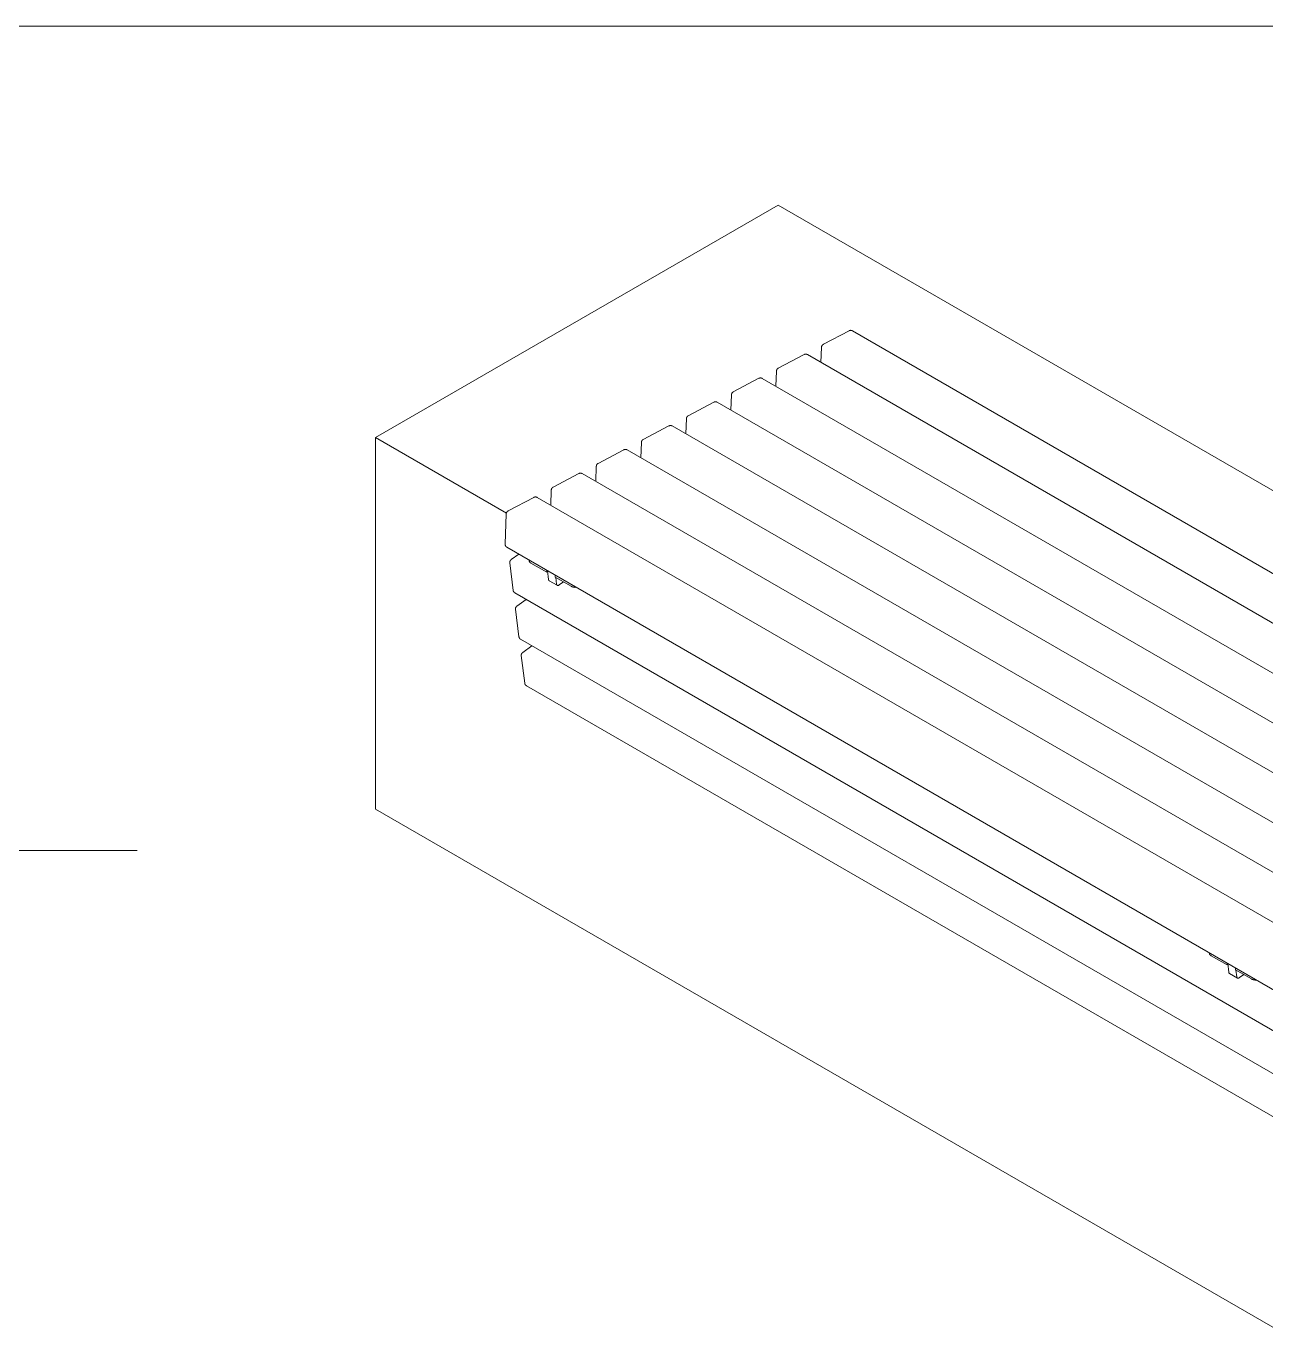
# Model space of a CAD drawing. Header units: inches. Extents: x -12 to 176, y -4 to 123.
# Drawn here: x 78.64 to 121.51, y 53.97 to 99.43 of the extents above; entities that cross this region are included whole.
import ezdxf

# ---------------------------------------------------------------- set-up
doc = ezdxf.new("R2010")
doc.units = ezdxf.units.IN
doc.layers.add('ZANO_R', color=7, linetype='Continuous', lineweight=0)

msp = doc.modelspace()

# ---------------------------------------------------------------- linework, layer by layer
at = {"layer": 'ZANO_R'}
for p, q in [((104.63926, 93.24642), (90.71982, 85.21002)), ((104.63926, 93.24642), (167.21363, 57.11909)), ((106.20661, 88.43192), (107.09666, 88.90236)), ((107.09666, 88.90236), (107.10033, 88.90421)), ((107.10033, 88.90421), (107.10406, 88.90594)), ((107.10406, 88.90594), (107.10785, 88.90754)), ((107.10785, 88.90754), (107.11169, 88.90901)), ((107.11169, 88.90901), (107.11558, 88.91034)), ((107.11558, 88.91034), (107.11952, 88.91153)), ((107.11952, 88.91153), (107.12349, 88.91259)), ((107.12349, 88.91259), (107.1275, 88.91351)), ((107.1275, 88.91351), (107.13154, 88.91428)), ((107.13154, 88.91428), (107.1356, 88.91492)), ((107.1356, 88.91492), (107.13968, 88.91542)), ((107.13968, 88.91542), (107.14378, 88.91577)), ((107.14378, 88.91577), (107.14789, 88.91598)), ((107.14789, 88.91598), (107.152, 88.91604)), ((107.152, 88.91604), (107.15611, 88.91597)), ((107.15611, 88.91597), (107.16022, 88.91575)), ((107.16022, 88.91575), (107.16432, 88.91538)), ((107.16432, 88.91538), (107.1684, 88.91488)), ((107.1684, 88.91488), (107.17246, 88.91423)), ((107.17246, 88.91423), (107.1765, 88.91344)), ((107.1765, 88.91344), (107.1805, 88.91252)), ((107.1805, 88.91252), (107.18447, 88.91145)), ((107.18447, 88.91145), (107.18841, 88.91024)), ((107.18841, 88.91024), (107.19229, 88.9089)), ((107.19229, 88.9089), (107.19613, 88.90743)), ((107.19613, 88.90743), (107.19992, 88.90582)), ((107.19992, 88.90582), (107.20364, 88.90408)), ((107.20364, 88.90408), (107.20731, 88.90221)), ((107.20731, 88.90221), (107.21091, 88.90022)), ((107.21091, 88.90022), (157.15385, 60.06565)), ((106.12487, 87.80471), (106.14377, 88.33173)), ((106.14377, 88.33173), (106.14398, 88.33572)), ((106.14398, 88.33572), (106.14432, 88.3397)), ((106.14432, 88.3397), (106.1448, 88.34367)), ((106.1448, 88.34367), (106.14542, 88.34762)), ((106.14542, 88.34762), (106.14616, 88.35154)), ((106.14616, 88.35154), (106.14704, 88.35544)), ((106.14704, 88.35544), (106.14805, 88.35931)), ((106.14805, 88.35931), (106.14919, 88.36313)), ((106.14919, 88.36313), (106.15046, 88.36692)), ((106.15046, 88.36692), (106.15186, 88.37067)), ((106.15186, 88.37067), (106.15338, 88.37436)), ((106.15338, 88.37436), (106.15503, 88.378)), ((106.15503, 88.378), (106.1568, 88.38158)), ((106.1568, 88.38158), (106.15869, 88.3851)), ((106.15869, 88.3851), (106.1607, 88.38856)), ((106.1607, 88.38856), (106.16282, 88.39194)), ((106.16282, 88.39194), (106.16506, 88.39525)), ((106.16506, 88.39525), (106.1674, 88.39849)), ((106.1674, 88.39849), (106.16986, 88.40164)), ((106.16986, 88.40164), (106.17242, 88.40471)), ((106.17242, 88.40471), (106.17508, 88.40769)), ((106.17508, 88.40769), (106.17784, 88.41057)), ((106.17784, 88.41057), (106.1807, 88.41337)), ((106.1807, 88.41337), (106.18365, 88.41606)), ((106.18365, 88.41606), (106.18669, 88.41865)), ((106.18669, 88.41865), (106.18982, 88.42114)), ((106.18982, 88.42114), (106.19303, 88.42352)), ((106.19303, 88.42352), (106.19631, 88.42579)), ((106.19631, 88.42579), (106.19968, 88.42795)), ((106.19968, 88.42795), (106.20311, 88.43)), ((106.20311, 88.43), (106.20661, 88.43192)), ((104.64902, 87.60867), (105.53907, 88.0791)), ((105.53907, 88.0791), (105.54274, 88.08096)), ((105.54274, 88.08096), (105.54647, 88.08269)), ((105.54647, 88.08269), (105.55026, 88.08428)), ((105.55026, 88.08428), (105.5541, 88.08575)), ((105.5541, 88.08575), (105.558, 88.08708)), ((105.558, 88.08708), (105.56193, 88.08828)), ((105.56193, 88.08828), (105.5659, 88.08933)), ((105.5659, 88.08933), (105.56991, 88.09025)), ((105.56991, 88.09025), (105.57395, 88.09103)), ((105.57395, 88.09103), (105.57802, 88.09166)), ((105.57802, 88.09166), (105.5821, 88.09216)), ((105.5821, 88.09216), (105.5862, 88.09251)), ((105.5862, 88.09251), (105.5903, 88.09272)), ((105.5903, 88.09272), (105.59441, 88.09279)), ((105.59441, 88.09279), (105.59853, 88.09271)), ((105.59853, 88.09271), (105.60263, 88.09249)), ((105.60263, 88.09249), (105.60673, 88.09213)), ((105.60673, 88.09213), (105.61081, 88.09162)), ((105.61081, 88.09162), (105.61487, 88.09098)), ((105.61487, 88.09098), (105.61891, 88.09019)), ((105.61891, 88.09019), (105.62292, 88.08926)), ((105.62292, 88.08926), (105.62689, 88.08819)), ((105.62689, 88.08819), (105.63082, 88.08699)), ((105.63082, 88.08699), (105.63471, 88.08565)), ((105.63471, 88.08565), (105.63855, 88.08417)), ((105.63855, 88.08417), (105.64233, 88.08256)), ((105.64233, 88.08256), (105.64606, 88.08082)), ((105.64606, 88.08082), (105.64972, 88.07896)), ((105.64972, 88.07896), (105.65332, 88.07696)), ((105.65332, 88.07696), (155.59626, 59.24239)), ((104.56729, 86.98145), (104.58618, 87.50847)), ((104.58618, 87.50847), (104.58639, 87.51246)), ((104.58639, 87.51246), (104.58674, 87.51645)), ((104.58674, 87.51645), (104.58722, 87.52041)), ((104.58722, 87.52041), (104.58783, 87.52436)), ((104.58783, 87.52436), (104.58858, 87.52829)), ((104.58858, 87.52829), (104.58946, 87.53218)), ((104.58946, 87.53218), (104.59047, 87.53605)), ((104.59047, 87.53605), (104.59161, 87.53988)), ((104.59161, 87.53988), (104.59288, 87.54367)), ((104.59288, 87.54367), (104.59427, 87.54741)), ((104.59427, 87.54741), (104.5958, 87.5511)), ((104.5958, 87.5511), (104.59744, 87.55474)), ((104.59744, 87.55474), (104.59921, 87.55833)), ((104.59921, 87.55833), (104.6011, 87.56185)), ((104.6011, 87.56185), (104.60311, 87.5653)), ((104.60311, 87.5653), (104.60523, 87.56869)), ((104.60523, 87.56869), (104.60747, 87.572)), ((104.60747, 87.572), (104.60982, 87.57523)), ((104.60982, 87.57523), (104.61227, 87.57838)), ((104.61227, 87.57838), (104.61483, 87.58145)), ((104.61483, 87.58145), (104.61749, 87.58443)), ((104.61749, 87.58443), (104.62026, 87.58732)), ((104.62026, 87.58732), (104.62311, 87.59011)), ((104.62311, 87.59011), (104.62606, 87.5928)), ((104.62606, 87.5928), (104.6291, 87.5954)), ((104.6291, 87.5954), (104.63223, 87.59788)), ((104.63223, 87.59788), (104.63544, 87.60027)), ((104.63544, 87.60027), (104.63873, 87.60254)), ((104.63873, 87.60254), (104.64209, 87.6047)), ((104.64209, 87.6047), (104.64552, 87.60674)), ((104.64552, 87.60674), (104.64902, 87.60867)), ((103.09144, 86.78541), (103.98149, 87.25584)), ((103.98149, 87.25584), (103.98515, 87.2577)), ((103.98515, 87.2577), (103.98889, 87.25943)), ((103.98889, 87.25943), (103.99267, 87.26103)), ((103.99267, 87.26103), (103.99652, 87.26249)), ((103.99652, 87.26249), (104.00041, 87.26382)), ((104.00041, 87.26382), (104.00434, 87.26502)), ((104.00434, 87.26502), (104.00832, 87.26607)), ((104.00832, 87.26607), (104.01233, 87.26699)), ((104.01233, 87.26699), (104.01637, 87.26777)), ((104.01637, 87.26777), (104.02043, 87.26841)), ((104.02043, 87.26841), (104.02451, 87.2689)), ((104.02451, 87.2689), (104.02861, 87.26925)), ((104.02861, 87.26925), (104.03272, 87.26946)), ((104.03272, 87.26946), (104.03683, 87.26953)), ((104.03683, 87.26953), (104.04094, 87.26945)), ((104.04094, 87.26945), (104.04505, 87.26923)), ((104.04505, 87.26923), (104.04914, 87.26887)), ((104.04914, 87.26887), (104.05322, 87.26836)), ((104.05322, 87.26836), (104.05729, 87.26772)), ((104.05729, 87.26772), (104.06132, 87.26693)), ((104.06132, 87.26693), (104.06533, 87.266)), ((104.06533, 87.266), (104.0693, 87.26493)), ((104.0693, 87.26493), (104.07323, 87.26373)), ((104.07323, 87.26373), (104.07712, 87.26239)), ((104.07712, 87.26239), (104.08096, 87.26091)), ((104.08096, 87.26091), (104.08474, 87.25931)), ((104.08474, 87.25931), (104.08847, 87.25757)), ((104.08847, 87.25757), (104.09214, 87.2557)), ((104.09214, 87.2557), (104.09573, 87.25371)), ((104.09573, 87.25371), (154.03868, 58.41913)), ((101.53385, 85.96215), (102.4239, 86.43258)), ((102.4239, 86.43258), (102.42757, 86.43444)), ((102.42757, 86.43444), (102.4313, 86.43617)), ((102.4313, 86.43617), (102.43509, 86.43777)), ((102.43509, 86.43777), (102.43893, 86.43924)), ((102.43893, 86.43924), (102.44282, 86.44057)), ((102.44282, 86.44057), (102.44676, 86.44176)), ((102.44676, 86.44176), (102.45073, 86.44282)), ((102.45073, 86.44282), (102.45474, 86.44374)), ((102.45474, 86.44374), (102.45878, 86.44451)), ((102.45878, 86.44451), (102.46284, 86.44515)), ((102.46284, 86.44515), (102.46692, 86.44564)), ((102.46692, 86.44564), (102.47102, 86.446)), ((102.47102, 86.446), (102.47513, 86.44621)), ((102.47513, 86.44621), (102.47924, 86.44627)), ((102.47924, 86.44627), (102.48335, 86.4462)), ((102.48335, 86.4462), (102.48746, 86.44598)), ((102.48746, 86.44598), (102.49156, 86.44561)), ((102.49156, 86.44561), (102.49564, 86.44511)), ((102.49564, 86.44511), (102.4997, 86.44446)), ((102.4997, 86.44446), (102.50374, 86.44367)), ((102.50374, 86.44367), (102.50774, 86.44274)), ((102.50774, 86.44274), (102.51171, 86.44168)), ((102.51171, 86.44168), (102.51565, 86.44047)), ((102.51565, 86.44047), (102.51953, 86.43913)), ((102.51953, 86.43913), (102.52337, 86.43766)), ((102.52337, 86.43766), (102.52716, 86.43605)), ((102.52716, 86.43605), (102.53088, 86.43431)), ((102.53088, 86.43431), (102.53455, 86.43244)), ((102.53455, 86.43244), (102.53815, 86.43045)), ((102.53815, 86.43045), (152.48109, 57.59588)), ((103.0097, 86.1582), (103.02859, 86.68522)), ((103.02859, 86.68522), (103.0288, 86.68921)), ((103.0288, 86.68921), (103.02915, 86.69319)), ((103.02915, 86.69319), (103.02963, 86.69715)), ((103.02963, 86.69715), (103.03024, 86.7011)), ((103.03024, 86.7011), (103.03099, 86.70503)), ((103.03099, 86.70503), (103.03187, 86.70893)), ((103.03187, 86.70893), (103.03288, 86.71279)), ((103.03288, 86.71279), (103.03402, 86.71662)), ((103.03402, 86.71662), (103.03529, 86.72041)), ((103.03529, 86.72041), (103.03669, 86.72415)), ((103.03669, 86.72415), (103.03821, 86.72785)), ((103.03821, 86.72785), (103.03986, 86.73149)), ((103.03986, 86.73149), (103.04163, 86.73507)), ((103.04163, 86.73507), (103.04352, 86.73859)), ((103.04352, 86.73859), (103.04552, 86.74204)), ((103.04552, 86.74204), (103.04765, 86.74543)), ((103.04765, 86.74543), (103.04988, 86.74874)), ((103.04988, 86.74874), (103.05223, 86.75197)), ((103.05223, 86.75197), (103.05468, 86.75513)), ((103.05468, 86.75513), (103.05725, 86.75819)), ((103.05725, 86.75819), (103.05991, 86.76117)), ((103.05991, 86.76117), (103.06267, 86.76406)), ((103.06267, 86.76406), (103.06553, 86.76685)), ((103.06553, 86.76685), (103.06848, 86.76955)), ((103.06848, 86.76955), (103.07152, 86.77214)), ((103.07152, 86.77214), (103.07464, 86.77463)), ((103.07464, 86.77463), (103.07785, 86.77701)), ((103.07785, 86.77701), (103.08114, 86.77928)), ((103.08114, 86.77928), (103.0845, 86.78144)), ((103.0845, 86.78144), (103.08794, 86.78348)), ((103.08794, 86.78348), (103.09144, 86.78541)), ((101.49006, 85.92217), (101.4923, 85.92548)), ((101.4923, 85.92548), (101.49464, 85.92872)), ((101.49464, 85.92872), (101.4971, 85.93187)), ((101.4971, 85.93187), (101.49966, 85.93494)), ((101.49966, 85.93494), (101.50232, 85.93792)), ((101.50232, 85.93792), (101.50508, 85.9408)), ((101.50508, 85.9408), (101.50794, 85.94359)), ((101.50794, 85.94359), (101.51089, 85.94629)), ((101.51089, 85.94629), (101.51393, 85.94888)), ((101.51393, 85.94888), (101.51706, 85.95137)), ((101.51706, 85.95137), (101.52027, 85.95375)), ((101.52027, 85.95375), (101.52355, 85.95602)), ((101.52355, 85.95602), (101.52692, 85.95818)), ((101.52692, 85.95818), (101.53035, 85.96022)), ((101.53035, 85.96022), (101.53385, 85.96215)), ((99.97626, 85.13889), (100.86631, 85.60933)), ((100.86631, 85.60933), (100.86998, 85.61119)), ((100.86998, 85.61119), (100.87371, 85.61291)), ((100.87371, 85.61291), (100.8775, 85.61451)), ((100.8775, 85.61451), (100.88134, 85.61598)), ((100.88134, 85.61598), (100.88524, 85.61731)), ((100.88524, 85.61731), (100.88917, 85.6185)), ((100.88917, 85.6185), (100.89315, 85.61956)), ((100.89315, 85.61956), (100.89715, 85.62048)), ((100.89715, 85.62048), (100.90119, 85.62126)), ((100.90119, 85.62126), (100.90526, 85.62189)), ((100.90526, 85.62189), (100.90934, 85.62239)), ((100.90934, 85.62239), (100.91344, 85.62274)), ((100.91344, 85.62274), (100.91754, 85.62295)), ((100.91754, 85.62295), (100.92165, 85.62302)), ((100.92165, 85.62302), (100.92577, 85.62294)), ((100.92577, 85.62294), (100.92987, 85.62272)), ((100.92987, 85.62272), (100.93397, 85.62236)), ((100.93397, 85.62236), (100.93805, 85.62185)), ((100.93805, 85.62185), (100.94211, 85.6212)), ((100.94211, 85.6212), (100.94615, 85.62042)), ((100.94615, 85.62042), (100.95016, 85.61949)), ((100.95016, 85.61949), (100.95413, 85.61842)), ((100.95413, 85.61842), (100.95806, 85.61722)), ((100.95806, 85.61722), (100.96195, 85.61588)), ((100.96195, 85.61588), (100.96579, 85.6144)), ((100.96579, 85.6144), (100.96957, 85.61279)), ((100.96957, 85.61279), (100.9733, 85.61105)), ((100.9733, 85.61105), (100.97696, 85.60919)), ((100.97696, 85.60919), (100.98056, 85.60719)), ((100.98056, 85.60719), (150.9235, 56.77262)), ((101.45212, 85.33494), (101.47101, 85.86196)), ((101.47101, 85.86196), (101.47122, 85.86595)), ((101.47122, 85.86595), (101.47156, 85.86993)), ((101.47156, 85.86993), (101.47204, 85.8739)), ((101.47204, 85.8739), (101.47266, 85.87785)), ((101.47266, 85.87785), (101.4734, 85.88177)), ((101.4734, 85.88177), (101.47428, 85.88567)), ((101.47428, 85.88567), (101.47529, 85.88953)), ((101.47529, 85.88953), (101.47643, 85.89336)), ((101.47643, 85.89336), (101.4777, 85.89715)), ((101.4777, 85.89715), (101.4791, 85.90089)), ((101.4791, 85.90089), (101.48062, 85.90459)), ((101.48062, 85.90459), (101.48227, 85.90823)), ((101.48227, 85.90823), (101.48404, 85.91181)), ((101.48404, 85.91181), (101.48593, 85.91533)), ((101.48593, 85.91533), (101.48794, 85.91879)), ((101.48794, 85.91879), (101.49006, 85.92217)), ((90.71982, 85.21002), (90.71982, 72.3518)), ((95.24518, 82.59731), (90.71982, 85.21002)), ((99.89453, 84.51168), (99.91342, 85.0387)), ((99.91342, 85.0387), (99.91363, 85.04269)), ((99.91363, 85.04269), (99.91398, 85.04667)), ((99.91398, 85.04667), (99.91446, 85.05064)), ((99.91446, 85.05064), (99.91507, 85.05459)), ((99.91507, 85.05459), (99.91582, 85.05851)), ((99.91582, 85.05851), (99.9167, 85.06241)), ((99.9167, 85.06241), (99.91771, 85.06628)), ((99.91771, 85.06628), (99.91885, 85.07011)), ((99.91885, 85.07011), (99.92012, 85.07389)), ((99.92012, 85.07389), (99.92151, 85.07764)), ((99.92151, 85.07764), (99.92304, 85.08133)), ((99.92304, 85.08133), (99.92468, 85.08497)), ((99.92468, 85.08497), (99.92645, 85.08855)), ((99.92645, 85.08855), (99.92834, 85.09208)), ((99.92834, 85.09208), (99.93035, 85.09553)), ((99.93035, 85.09553), (99.93247, 85.09891)), ((99.93247, 85.09891), (99.93471, 85.10223)), ((99.93471, 85.10223), (99.93706, 85.10546)), ((99.93706, 85.10546), (99.93951, 85.10861)), ((99.93951, 85.10861), (99.94207, 85.11168)), ((99.94207, 85.11168), (99.94473, 85.11466)), ((99.94473, 85.11466), (99.9475, 85.11755)), ((99.9475, 85.11755), (99.95035, 85.12034)), ((99.95035, 85.12034), (99.95331, 85.12303)), ((99.95331, 85.12303), (99.95635, 85.12562)), ((99.95635, 85.12562), (99.95947, 85.12811)), ((99.95947, 85.12811), (99.96268, 85.13049)), ((99.96268, 85.13049), (99.96597, 85.13277)), ((99.96597, 85.13277), (99.96933, 85.13492)), ((99.96933, 85.13492), (99.97276, 85.13697)), ((99.97276, 85.13697), (99.97626, 85.13889)), ((98.41868, 84.31564), (99.30873, 84.78607)), ((99.30873, 84.78607), (99.31239, 84.78793)), ((99.31239, 84.78793), (99.31613, 84.78966)), ((99.31613, 84.78966), (99.31992, 84.79126)), ((99.31992, 84.79126), (99.32376, 84.79272)), ((99.32376, 84.79272), (99.32765, 84.79405)), ((99.32765, 84.79405), (99.33158, 84.79525)), ((99.33158, 84.79525), (99.33556, 84.7963)), ((99.33556, 84.7963), (99.33957, 84.79722)), ((99.33957, 84.79722), (99.34361, 84.798)), ((99.34361, 84.798), (99.34767, 84.79864)), ((99.34767, 84.79864), (99.35175, 84.79913)), ((99.35175, 84.79913), (99.35585, 84.79948)), ((99.35585, 84.79948), (99.35996, 84.79969)), ((99.35996, 84.79969), (99.36407, 84.79976)), ((99.36407, 84.79976), (99.36818, 84.79968)), ((99.36818, 84.79968), (99.37229, 84.79946)), ((99.37229, 84.79946), (99.37638, 84.7991)), ((99.37638, 84.7991), (99.38046, 84.79859)), ((99.38046, 84.79859), (99.38453, 84.79795)), ((99.38453, 84.79795), (99.38856, 84.79716)), ((99.38856, 84.79716), (99.39257, 84.79623)), ((99.39257, 84.79623), (99.39654, 84.79516)), ((99.39654, 84.79516), (99.40047, 84.79396)), ((99.40047, 84.79396), (99.40436, 84.79262)), ((99.40436, 84.79262), (99.4082, 84.79114)), ((99.4082, 84.79114), (99.41198, 84.78953)), ((99.41198, 84.78953), (99.41571, 84.7878)), ((99.41571, 84.7878), (99.41938, 84.78593)), ((99.41938, 84.78593), (99.42297, 84.78393)), ((99.42297, 84.78393), (149.36592, 55.94936)), ((98.33694, 83.68842), (98.35583, 84.21545)), ((98.35583, 84.21545), (98.35604, 84.21944)), ((98.35604, 84.21944), (98.35639, 84.22342)), ((98.35639, 84.22342), (98.35687, 84.22738)), ((98.35687, 84.22738), (98.35748, 84.23133)), ((98.35748, 84.23133), (98.35823, 84.23526)), ((98.35823, 84.23526), (98.35911, 84.23915)), ((98.35911, 84.23915), (98.36012, 84.24302)), ((98.36012, 84.24302), (98.36126, 84.24685)), ((98.36126, 84.24685), (98.36253, 84.25064)), ((98.36253, 84.25064), (98.36393, 84.25438)), ((98.36393, 84.25438), (98.36545, 84.25807)), ((98.36545, 84.25807), (98.3671, 84.26171)), ((98.3671, 84.26171), (98.36887, 84.2653)), ((98.36887, 84.2653), (98.37076, 84.26882)), ((98.37076, 84.26882), (98.37276, 84.27227)), ((98.37276, 84.27227), (98.37489, 84.27566)), ((98.37489, 84.27566), (98.37712, 84.27897)), ((98.37712, 84.27897), (98.37947, 84.2822)), ((98.37947, 84.2822), (98.38193, 84.28535)), ((98.38193, 84.28535), (98.38449, 84.28842)), ((98.38449, 84.28842), (98.38715, 84.2914)), ((98.38715, 84.2914), (98.38991, 84.29429)), ((98.38991, 84.29429), (98.39277, 84.29708)), ((98.39277, 84.29708), (98.39572, 84.29977)), ((98.39572, 84.29977), (98.39876, 84.30237)), ((98.39876, 84.30237), (98.40189, 84.30486)), ((98.40189, 84.30486), (98.40509, 84.30724)), ((98.40509, 84.30724), (98.40838, 84.30951)), ((98.40838, 84.30951), (98.41174, 84.31167)), ((98.41174, 84.31167), (98.41518, 84.31371)), ((98.41518, 84.31371), (98.41868, 84.31564)), ((96.86109, 83.49238), (97.75114, 83.96281)), ((97.75114, 83.96281), (97.75481, 83.96467)), ((97.75481, 83.96467), (97.75854, 83.9664)), ((97.75854, 83.9664), (97.76233, 83.968)), ((97.76233, 83.968), (97.76617, 83.96946)), ((97.76617, 83.96946), (97.77006, 83.97079)), ((97.77006, 83.97079), (97.774, 83.97199)), ((97.774, 83.97199), (97.77797, 83.97305)), ((97.77797, 83.97305), (97.78198, 83.97396)), ((97.78198, 83.97396), (97.78602, 83.97474)), ((97.78602, 83.97474), (97.79008, 83.97538)), ((97.79008, 83.97538), (97.79417, 83.97587)), ((97.79417, 83.97587), (97.79826, 83.97623)), ((97.79826, 83.97623), (97.80237, 83.97643)), ((97.80237, 83.97643), (97.80648, 83.9765)), ((97.80648, 83.9765), (97.81059, 83.97642)), ((97.81059, 83.97642), (97.8147, 83.9762)), ((97.8147, 83.9762), (97.8188, 83.97584)), ((97.8188, 83.97584), (97.82288, 83.97534)), ((97.82288, 83.97534), (97.82694, 83.97469)), ((97.82694, 83.97469), (97.83098, 83.9739)), ((97.83098, 83.9739), (97.83498, 83.97297)), ((97.83498, 83.97297), (97.83895, 83.97191)), ((97.83895, 83.97191), (97.84289, 83.9707)), ((97.84289, 83.9707), (97.84677, 83.96936)), ((97.84677, 83.96936), (97.85061, 83.96789)), ((97.85061, 83.96789), (97.8544, 83.96628)), ((97.8544, 83.96628), (97.85813, 83.96454)), ((97.85813, 83.96454), (97.86179, 83.96267)), ((97.86179, 83.96267), (97.86539, 83.96068)), ((97.86539, 83.96068), (147.80833, 55.12611)), ((96.77936, 82.86517), (96.79825, 83.39219)), ((96.79825, 83.39219), (96.79846, 83.39618)), ((96.79846, 83.39618), (96.7988, 83.40016)), ((96.7988, 83.40016), (96.79928, 83.40413)), ((96.79928, 83.40413), (96.7999, 83.40807)), ((96.7999, 83.40807), (96.80064, 83.412)), ((96.80064, 83.412), (96.80152, 83.4159)), ((96.80152, 83.4159), (96.80253, 83.41976)), ((96.80253, 83.41976), (96.80367, 83.42359)), ((96.80367, 83.42359), (96.80494, 83.42738)), ((96.80494, 83.42738), (96.80634, 83.43112)), ((96.80634, 83.43112), (96.80786, 83.43482)), ((96.80786, 83.43482), (96.80951, 83.43846)), ((96.80951, 83.43846), (96.81128, 83.44204)), ((96.81128, 83.44204), (96.81317, 83.44556)), ((96.81317, 83.44556), (96.81518, 83.44902)), ((96.81518, 83.44902), (96.8173, 83.4524)), ((96.8173, 83.4524), (96.81954, 83.45571)), ((96.81954, 83.45571), (96.82188, 83.45894)), ((96.82188, 83.45894), (96.82434, 83.4621)), ((96.82434, 83.4621), (96.8269, 83.46516)), ((96.8269, 83.46516), (96.82956, 83.46814)), ((96.82956, 83.46814), (96.83232, 83.47103)), ((96.83232, 83.47103), (96.83518, 83.47382)), ((96.83518, 83.47382), (96.83813, 83.47652)), ((96.83813, 83.47652), (96.84117, 83.47911)), ((96.84117, 83.47911), (96.8443, 83.4816)), ((96.8443, 83.4816), (96.84751, 83.48398)), ((96.84751, 83.48398), (96.85079, 83.48625)), ((96.85079, 83.48625), (96.85416, 83.48841)), ((96.85416, 83.48841), (96.85759, 83.49045)), ((96.85759, 83.49045), (96.86109, 83.49238)), ((95.3035, 82.66912), (96.19355, 83.13956)), ((96.19355, 83.13956), (96.19722, 83.14141)), ((96.19722, 83.14141), (96.20095, 83.14314)), ((96.20095, 83.14314), (96.20474, 83.14474)), ((96.20474, 83.14474), (96.20858, 83.14621)), ((96.20858, 83.14621), (96.21248, 83.14754)), ((96.21248, 83.14754), (96.21641, 83.14873)), ((96.21641, 83.14873), (96.22039, 83.14979)), ((96.22039, 83.14979), (96.22439, 83.15071)), ((96.22439, 83.15071), (96.22843, 83.15148)), ((96.22843, 83.15148), (96.2325, 83.15212)), ((96.2325, 83.15212), (96.23658, 83.15262)), ((96.23658, 83.15262), (96.24068, 83.15297)), ((96.24068, 83.15297), (96.24478, 83.15318)), ((96.24478, 83.15318), (96.2489, 83.15324)), ((96.2489, 83.15324), (96.25301, 83.15317)), ((96.25301, 83.15317), (96.25711, 83.15295)), ((96.25711, 83.15295), (96.26121, 83.15258)), ((96.26121, 83.15258), (96.26529, 83.15208)), ((96.26529, 83.15208), (96.26935, 83.15143)), ((96.26935, 83.15143), (96.27339, 83.15064)), ((96.27339, 83.15064), (96.2774, 83.14972)), ((96.2774, 83.14972), (96.28137, 83.14865)), ((96.28137, 83.14865), (96.2853, 83.14744)), ((96.2853, 83.14744), (96.28919, 83.1461)), ((96.28919, 83.1461), (96.29303, 83.14463)), ((96.29303, 83.14463), (96.29681, 83.14302)), ((96.29681, 83.14302), (96.30054, 83.14128)), ((96.30054, 83.14128), (96.3042, 83.13941)), ((96.3042, 83.13941), (96.3078, 83.13742)), ((96.3078, 83.13742), (146.25074, 54.30285)), ((95.20304, 81.51947), (95.24066, 82.56893)), ((95.24066, 82.56893), (95.24087, 82.57292)), ((95.24087, 82.57292), (95.24122, 82.5769)), ((95.24122, 82.5769), (95.2417, 82.58087)), ((95.2417, 82.58087), (95.24231, 82.58482)), ((95.24231, 82.58482), (95.24306, 82.58874)), ((95.24306, 82.58874), (95.24394, 82.59264)), ((95.24394, 82.59264), (95.24495, 82.59651)), ((95.24495, 82.59651), (95.24609, 82.60033)), ((95.24609, 82.60033), (95.24736, 82.60412)), ((95.24736, 82.60412), (95.24876, 82.60787)), ((95.24876, 82.60787), (95.25028, 82.61156)), ((95.25028, 82.61156), (95.25193, 82.6152)), ((95.25193, 82.6152), (95.25369, 82.61878)), ((95.25369, 82.61878), (95.25558, 82.6223)), ((95.25558, 82.6223), (95.25759, 82.62576)), ((95.25759, 82.62576), (95.25971, 82.62914)), ((95.25971, 82.62914), (95.26195, 82.63245)), ((95.26195, 82.63245), (95.2643, 82.63569)), ((95.2643, 82.63569), (95.26675, 82.63884)), ((95.26675, 82.63884), (95.26931, 82.64191)), ((95.26931, 82.64191), (95.27198, 82.64489)), ((95.27198, 82.64489), (95.27474, 82.64777)), ((95.27474, 82.64777), (95.2776, 82.65057)), ((95.2776, 82.65057), (95.28055, 82.65326)), ((95.28055, 82.65326), (95.28359, 82.65585)), ((95.28359, 82.65585), (95.28671, 82.65834)), ((95.28671, 82.65834), (95.28992, 82.66072)), ((95.28992, 82.66072), (95.29321, 82.66299)), ((95.29321, 82.66299), (95.29657, 82.66515)), ((95.29657, 82.66515), (95.3, 82.6672)), ((95.3, 82.6672), (95.3035, 82.66912)), ((95.20297, 81.51548), (95.20304, 81.51947)), ((95.20303, 81.51148), (95.20297, 81.51548)), ((95.20322, 81.50749), (95.20303, 81.51148)), ((95.20355, 81.5035), (95.20322, 81.50749)), ((95.20402, 81.49953), (95.20355, 81.5035)), ((95.20461, 81.49558), (95.20402, 81.49953)), ((95.20535, 81.49165), (95.20461, 81.49558)), ((95.20621, 81.48775), (95.20535, 81.49165)), ((95.20721, 81.48388), (95.20621, 81.48775)), ((95.20833, 81.48004), (95.20721, 81.48388)), ((95.20959, 81.47625), (95.20833, 81.48004)), ((95.21097, 81.4725), (95.20959, 81.47625)), ((95.21248, 81.4688), (95.21097, 81.4725)), ((95.21412, 81.46515), (95.21248, 81.4688)), ((95.21587, 81.46156), (95.21412, 81.46515)), ((95.21775, 81.45803), (95.21587, 81.46156)), ((95.21974, 81.45456), (95.21775, 81.45803)), ((95.22186, 81.45117), (95.21974, 81.45456)), ((95.22408, 81.44785), (95.22186, 81.45117)), ((95.22642, 81.44461), (95.22408, 81.44785)), ((95.22886, 81.44144), (95.22642, 81.44461)), ((95.23141, 81.43837), (95.22886, 81.44144)), ((95.23406, 81.43538), (95.23141, 81.43837)), ((95.23682, 81.43248), (95.23406, 81.43538)), ((95.23966, 81.42967), (95.23682, 81.43248)), ((95.24261, 81.42697), (95.23966, 81.42967)), ((95.24564, 81.42436), (95.24261, 81.42697)), ((95.24876, 81.42186), (95.24564, 81.42436)), ((95.25196, 81.41947), (95.24876, 81.42186)), ((95.25524, 81.41718), (95.25196, 81.41947)), ((95.25859, 81.41501), (95.25524, 81.41718)), ((95.26202, 81.41296), (95.25859, 81.41501)), ((145.20497, 52.57838), (95.26202, 81.41296)), ((95.36419, 80.91831), (95.36527, 80.92221)), ((95.36527, 80.92221), (95.36648, 80.92607)), ((95.36648, 80.92607), (95.36783, 80.92989)), ((95.36783, 80.92989), (95.36931, 80.93366)), ((95.36931, 80.93366), (95.37091, 80.93738)), ((95.37091, 80.93738), (95.37264, 80.94104)), ((95.37264, 80.94104), (95.3745, 80.94464)), ((95.3745, 80.94464), (95.37647, 80.94817)), ((95.37647, 80.94817), (95.37857, 80.95163)), ((95.37857, 80.95163), (95.38078, 80.95502)), ((95.38078, 80.95502), (95.38311, 80.95833)), ((95.38311, 80.95833), (95.38556, 80.96156)), ((95.38556, 80.96156), (95.38811, 80.96471)), ((95.38811, 80.96471), (95.39076, 80.96776)), ((95.39076, 80.96776), (95.39352, 80.97072)), ((95.39352, 80.97072), (95.39638, 80.97359)), ((95.39638, 80.97359), (95.39934, 80.97635)), ((95.39934, 80.97635), (95.40239, 80.97902)), ((95.40239, 80.97902), (95.40553, 80.98157)), ((95.40553, 80.98157), (95.40875, 80.98402)), ((95.40875, 80.98402), (95.67159, 81.17649)), ((96.03471, 80.94699), (96.03541, 80.96644)), ((96.03505, 80.94366), (96.03471, 80.94699)), ((96.03551, 80.94033), (96.03505, 80.94366)), ((96.03608, 80.93703), (96.03551, 80.94033)), ((96.03676, 80.93375), (96.03608, 80.93703)), ((96.03756, 80.93049), (96.03676, 80.93375)), ((96.03847, 80.92726), (96.03756, 80.93049)), ((96.03949, 80.92406), (96.03847, 80.92726)), ((96.04062, 80.92091), (96.03949, 80.92406)), ((95.36044, 80.89029), (95.36056, 80.89433)), ((95.36045, 80.88624), (95.36044, 80.89029)), ((95.36061, 80.88219), (95.36045, 80.88624)), ((95.36056, 80.89433), (95.36082, 80.89837)), ((95.3609, 80.87815), (95.36061, 80.88219)), ((95.36082, 80.89837), (95.36122, 80.9024)), ((95.36133, 80.87413), (95.3609, 80.87815)), ((95.36122, 80.9024), (95.36176, 80.90641)), ((95.4798, 79.923), (95.36133, 80.87413)), ((95.36176, 80.90641), (95.36243, 80.91041)), ((95.36243, 80.91041), (95.36324, 80.91437)), ((95.36324, 80.91437), (95.36419, 80.91831)), ((96.04186, 80.91779), (96.04062, 80.92091)), ((96.04321, 80.91472), (96.04186, 80.91779)), ((96.04467, 80.91169), (96.04321, 80.91472)), ((96.04622, 80.90872), (96.04467, 80.91169)), ((96.04788, 80.90581), (96.04622, 80.90872)), ((96.04964, 80.90295), (96.04788, 80.90581)), ((96.0515, 80.90016), (96.04964, 80.90295)), ((96.05345, 80.89743), (96.0515, 80.90016)), ((96.05549, 80.89477), (96.05345, 80.89743)), ((96.05763, 80.89219), (96.05549, 80.89477)), ((96.05985, 80.88968), (96.05763, 80.89219)), ((96.06216, 80.88724), (96.05985, 80.88968)), ((96.06456, 80.88489), (96.06216, 80.88724)), ((96.06703, 80.88263), (96.06456, 80.88489)), ((96.06958, 80.88045), (96.06703, 80.88263)), ((96.0722, 80.87836), (96.06958, 80.88045)), ((96.0749, 80.87636), (96.0722, 80.87836)), ((96.07766, 80.87446), (96.0749, 80.87636)), ((96.08049, 80.87265), (96.07766, 80.87446)), ((96.08338, 80.87095), (96.08049, 80.87265)), ((96.08632, 80.86934), (96.08338, 80.87095)), ((96.08932, 80.86784), (96.08632, 80.86934)), ((96.09237, 80.86644), (96.08932, 80.86784)), ((96.64358, 80.5482), (96.09237, 80.86644)), ((96.64358, 80.5482), (96.64593, 80.61395)), ((96.67073, 80.56255), (96.64358, 80.5482)), ((96.66595, 80.6024), (96.70233, 80.29882)), ((96.70233, 80.29882), (96.70245, 80.29697)), ((96.70245, 80.29697), (96.70263, 80.29512)), ((96.70263, 80.29512), (96.70287, 80.29328)), ((96.70287, 80.29328), (96.70318, 80.29145)), ((96.70318, 80.29145), (96.70355, 80.28963)), ((96.70355, 80.28963), (96.70399, 80.28782)), ((96.70399, 80.28782), (96.70449, 80.28603)), ((96.70449, 80.28603), (96.70504, 80.28426)), ((96.70504, 80.28426), (96.70566, 80.28251)), ((96.70566, 80.28251), (96.70635, 80.28078)), ((96.70635, 80.28078), (96.70709, 80.27908)), ((96.70709, 80.27908), (96.70788, 80.2774)), ((96.70788, 80.2774), (96.70874, 80.27575)), ((96.70874, 80.27575), (96.70965, 80.27413)), ((96.70965, 80.27413), (96.71062, 80.27255)), ((96.71062, 80.27255), (96.71165, 80.271)), ((96.71165, 80.271), (96.71272, 80.26949)), ((96.71272, 80.26949), (96.71385, 80.26801)), ((96.71385, 80.26801), (96.71503, 80.26658)), ((96.71503, 80.26658), (96.71626, 80.26518)), ((96.71626, 80.26518), (96.71754, 80.26383)), ((96.71754, 80.26383), (96.71886, 80.26253)), ((96.71886, 80.26253), (96.72023, 80.26127)), ((96.72023, 80.26127), (96.72163, 80.26006)), ((96.72163, 80.26006), (96.72309, 80.2589)), ((96.72309, 80.2589), (96.72458, 80.25779)), ((96.72458, 80.25779), (96.7261, 80.25673)), ((97.00362, 80.09651), (96.7261, 80.25673)), ((96.93546, 80.4468), (96.9331, 80.38104)), ((97.48431, 80.0628), (96.9331, 80.38104)), ((96.95298, 80.36956), (96.98072, 80.13809)), ((96.98072, 80.13809), (96.981, 80.13596)), ((96.981, 80.13596), (96.98133, 80.13386)), ((96.98133, 80.13386), (96.98172, 80.13178)), ((96.98172, 80.13178), (96.98215, 80.12973)), ((96.98215, 80.12973), (96.98263, 80.12772)), ((96.98263, 80.12772), (96.98316, 80.12574)), ((96.98316, 80.12574), (96.98374, 80.1238)), ((96.98374, 80.1238), (96.98437, 80.1219)), ((96.98437, 80.1219), (96.98505, 80.12005)), ((96.98505, 80.12005), (96.98578, 80.11823)), ((96.98578, 80.11823), (96.98656, 80.11646)), ((96.98656, 80.11646), (96.98739, 80.11474)), ((96.98739, 80.11474), (96.98827, 80.11307)), ((96.98827, 80.11307), (96.98872, 80.11226)), ((96.98872, 80.11226), (96.98919, 80.11145)), ((96.98919, 80.11145), (96.98967, 80.11066)), ((96.98967, 80.11066), (96.99016, 80.10989)), ((96.99016, 80.10989), (96.99066, 80.10913)), ((96.99066, 80.10913), (96.99118, 80.10838)), ((96.99118, 80.10838), (96.9917, 80.10764)), ((96.9917, 80.10764), (96.99224, 80.10692)), ((96.99224, 80.10692), (96.99279, 80.10621)), ((96.99279, 80.10621), (96.99335, 80.10552)), ((96.99335, 80.10552), (96.99391, 80.10485)), ((96.99391, 80.10485), (96.99449, 80.10418)), ((96.99449, 80.10418), (96.99508, 80.10353)), ((96.99508, 80.10353), (96.99569, 80.1029)), ((96.99569, 80.1029), (96.9963, 80.10228)), ((96.9963, 80.10228), (96.99692, 80.10168)), ((96.99692, 80.10168), (96.99755, 80.1011)), ((96.99755, 80.1011), (96.99819, 80.10052)), ((96.99819, 80.10052), (96.99884, 80.09997)), ((96.99884, 80.09997), (96.99949, 80.09943)), ((96.99949, 80.09943), (97.00016, 80.0989)), ((97.00016, 80.0989), (97.00084, 80.09839)), ((97.00084, 80.09839), (97.00152, 80.0979)), ((97.00152, 80.0979), (97.00222, 80.09742)), ((97.00222, 80.09742), (97.00292, 80.09696)), ((97.00292, 80.09696), (97.00363, 80.09652)), ((97.00363, 80.09652), (97.00435, 80.09609)), ((97.00435, 80.09609), (97.00508, 80.09568)), ((97.00508, 80.09568), (97.00581, 80.09528)), ((97.00581, 80.09528), (97.00655, 80.0949)), ((97.00655, 80.0949), (97.0073, 80.09453)), ((97.0073, 80.09453), (97.00805, 80.09418)), ((97.00805, 80.09418), (97.00881, 80.09385)), ((97.00881, 80.09385), (97.00958, 80.09354)), ((97.00958, 80.09354), (97.01036, 80.09323)), ((97.01036, 80.09323), (97.01114, 80.09295)), ((97.01114, 80.09295), (97.01192, 80.09268)), ((97.01192, 80.09268), (97.01272, 80.09243)), ((97.01272, 80.09243), (97.01352, 80.09219)), ((97.01352, 80.09219), (97.01432, 80.09197)), ((97.01432, 80.09197), (97.01514, 80.09176)), ((97.01514, 80.09176), (97.01597, 80.09157)), ((97.01597, 80.09157), (97.0168, 80.09139)), ((97.0168, 80.09139), (97.01765, 80.09123)), ((97.01765, 80.09123), (97.0185, 80.09108)), ((97.0185, 80.09108), (97.01936, 80.09095)), ((97.01936, 80.09095), (97.02023, 80.09083)), ((97.02023, 80.09083), (97.0211, 80.09073)), ((97.0211, 80.09073), (97.02199, 80.09065)), ((97.02199, 80.09065), (97.02288, 80.09058)), ((97.02288, 80.09058), (97.02378, 80.09053)), ((97.02378, 80.09053), (97.02468, 80.0905)), ((97.02468, 80.0905), (97.0256, 80.09048)), ((97.0256, 80.09048), (97.02652, 80.09047)), ((97.02652, 80.09047), (97.02745, 80.09049)), ((97.02745, 80.09049), (97.02838, 80.09052)), ((97.02838, 80.09052), (97.03027, 80.09063)), ((97.03027, 80.09063), (97.03218, 80.09081)), ((97.03218, 80.09081), (97.03411, 80.09105)), ((97.03411, 80.09105), (97.03607, 80.09136)), ((97.03607, 80.09136), (97.03804, 80.09174)), ((97.03804, 80.09174), (97.04003, 80.09218)), ((97.04003, 80.09218), (97.04204, 80.09269)), ((97.04204, 80.09269), (97.04406, 80.09327)), ((97.04406, 80.09327), (97.04609, 80.09391)), ((97.04609, 80.09391), (97.04813, 80.09461)), ((97.04813, 80.09461), (97.05018, 80.09538)), ((97.05018, 80.09538), (97.05223, 80.09621)), ((97.05223, 80.09621), (97.05429, 80.0971)), ((97.05429, 80.0971), (97.05635, 80.09806)), ((97.05635, 80.09806), (97.0584, 80.09907)), ((97.0584, 80.09907), (97.06046, 80.10014)), ((97.06046, 80.10014), (97.06251, 80.10127)), ((97.06251, 80.10127), (97.06456, 80.10245)), ((97.06456, 80.10245), (97.0666, 80.10368)), ((97.0666, 80.10368), (97.06863, 80.10497)), ((97.06863, 80.10497), (97.07065, 80.10631)), ((97.07065, 80.10631), (97.07266, 80.10769)), ((97.07266, 80.10769), (97.07465, 80.10912)), ((97.07465, 80.10912), (97.21988, 80.21547)), ((97.49386, 80.05801), (97.48431, 80.0628)), ((97.50356, 80.05356), (97.49386, 80.05801)), ((97.5134, 80.04943), (97.50356, 80.05356)), ((97.52338, 80.04564), (97.5134, 80.04943)), ((97.53349, 80.04219), (97.52338, 80.04564)), ((97.5437, 80.03909), (97.53349, 80.04219)), ((97.55402, 80.03634), (97.5437, 80.03909)), ((97.56442, 80.03394), (97.55402, 80.03634)), ((97.5749, 80.03189), (97.56442, 80.03394)), ((97.58544, 80.0302), (97.5749, 80.03189)), ((97.59603, 80.02887), (97.58544, 80.0302)), ((97.60667, 80.0279), (97.59603, 80.02887)), ((97.61733, 80.02729), (97.60667, 80.0279)), ((97.628, 80.02705), (97.61733, 80.02729)), ((97.63867, 80.02717), (97.628, 80.02705)), ((97.64934, 80.02765), (97.63867, 80.02717)), ((97.65998, 80.02849), (97.64934, 80.02765)), ((95.48036, 79.919), (95.4798, 79.923)), ((95.48107, 79.91503), (95.48036, 79.919)), ((95.48191, 79.91108), (95.48107, 79.91503)), ((95.48288, 79.90716), (95.48191, 79.91108)), ((95.48399, 79.90327), (95.48288, 79.90716)), ((95.48523, 79.89943), (95.48399, 79.90327)), ((95.4866, 79.89563), (95.48523, 79.89943)), ((95.4881, 79.89188), (95.4866, 79.89563)), ((95.48973, 79.88818), (95.4881, 79.89188)), ((95.49148, 79.88455), (95.48973, 79.88818)), ((95.49335, 79.88097), (95.49148, 79.88455)), ((95.49535, 79.87746), (95.49335, 79.88097)), ((95.49747, 79.87402), (95.49535, 79.87746)), ((95.4997, 79.87065), (95.49747, 79.87402)), ((95.50204, 79.86736), (95.4997, 79.87065)), ((95.5045, 79.86416), (95.50204, 79.86736)), ((95.50707, 79.86104), (95.5045, 79.86416)), ((95.50974, 79.85801), (95.50707, 79.86104)), ((95.51251, 79.85507), (95.50974, 79.85801)), ((95.51538, 79.85223), (95.51251, 79.85507)), ((95.51835, 79.84949), (95.51538, 79.85223)), ((95.5214, 79.84685), (95.51835, 79.84949)), ((95.52455, 79.84432), (95.5214, 79.84685)), ((95.52778, 79.8419), (95.52455, 79.84432)), ((95.53109, 79.83959), (95.52778, 79.8419)), ((95.53448, 79.83739), (95.53109, 79.83959)), ((95.53795, 79.83531), (95.53448, 79.83739)), ((145.48089, 51.00074), (95.53795, 79.83531)), ((95.60867, 79.37899), (95.92592, 79.61132)), ((95.56035, 79.28526), (95.56047, 79.28931)), ((95.56036, 79.28121), (95.56035, 79.28526)), ((95.56052, 79.27717), (95.56036, 79.28121)), ((95.56047, 79.28931), (95.56073, 79.29335)), ((95.56081, 79.27313), (95.56052, 79.27717)), ((95.56073, 79.29335), (95.56113, 79.29738)), ((95.56124, 79.2691), (95.56081, 79.27313)), ((95.56113, 79.29738), (95.56167, 79.30139)), ((95.67971, 78.31798), (95.56124, 79.2691)), ((95.56167, 79.30139), (95.56234, 79.30538)), ((95.56234, 79.30538), (95.56315, 79.30935)), ((95.56315, 79.30935), (95.5641, 79.31328)), ((95.5641, 79.31328), (95.56518, 79.31719)), ((95.56518, 79.31719), (95.5664, 79.32105)), ((95.5664, 79.32105), (95.56774, 79.32487)), ((95.56774, 79.32487), (95.56922, 79.32864)), ((95.56922, 79.32864), (95.57082, 79.33235)), ((95.57082, 79.33235), (95.57255, 79.33601)), ((95.57255, 79.33601), (95.57441, 79.33961)), ((95.57441, 79.33961), (95.57638, 79.34314)), ((95.57638, 79.34314), (95.57848, 79.34661)), ((95.57848, 79.34661), (95.5807, 79.35)), ((95.5807, 79.35), (95.58303, 79.35331)), ((95.58303, 79.35331), (95.58547, 79.35654)), ((95.58547, 79.35654), (95.58802, 79.35968)), ((95.58802, 79.35968), (95.59068, 79.36274)), ((95.59068, 79.36274), (95.59344, 79.3657)), ((95.59344, 79.3657), (95.5963, 79.36856)), ((95.5963, 79.36856), (95.59925, 79.37133)), ((95.59925, 79.37133), (95.6023, 79.37399)), ((95.6023, 79.37399), (95.60544, 79.37655)), ((95.60544, 79.37655), (95.60867, 79.37899)), ((95.68028, 78.31398), (95.67971, 78.31798)), ((95.68098, 78.31), (95.68028, 78.31398)), ((95.68182, 78.30605), (95.68098, 78.31)), ((95.68279, 78.30213), (95.68182, 78.30605)), ((95.6839, 78.29825), (95.68279, 78.30213)), ((95.68514, 78.29441), (95.6839, 78.29825)), ((95.68651, 78.29061), (95.68514, 78.29441)), ((95.68801, 78.28686), (95.68651, 78.29061)), ((95.68964, 78.28316), (95.68801, 78.28686)), ((95.69139, 78.27952), (95.68964, 78.28316)), ((95.69327, 78.27594), (95.69139, 78.27952)), ((95.69526, 78.27243), (95.69327, 78.27594)), ((95.69738, 78.26899), (95.69526, 78.27243)), ((95.69961, 78.26563), (95.69738, 78.26899)), ((95.70196, 78.26234), (95.69961, 78.26563)), ((95.70441, 78.25913), (95.70196, 78.26234)), ((95.70698, 78.25602), (95.70441, 78.25913)), ((95.70965, 78.25299), (95.70698, 78.25602)), ((95.71242, 78.25005), (95.70965, 78.25299)), ((95.71529, 78.24721), (95.71242, 78.25005)), ((95.71826, 78.24447), (95.71529, 78.24721)), ((95.72132, 78.24183), (95.71826, 78.24447)), ((95.72446, 78.2393), (95.72132, 78.24183)), ((95.72769, 78.23688), (95.72446, 78.2393)), ((95.73101, 78.23456), (95.72769, 78.23688)), ((95.7344, 78.23237), (95.73101, 78.23456)), ((95.73786, 78.23029), (95.7344, 78.23237)), ((145.6808, 49.39572), (95.73786, 78.23029)), ((95.7763, 77.73812), (95.77839, 77.74158)), ((95.77839, 77.74158), (95.78061, 77.74497)), ((95.78061, 77.74497), (95.78294, 77.74828)), ((95.78294, 77.74828), (95.78538, 77.75151)), ((95.78538, 77.75151), (95.78793, 77.75466)), ((95.78793, 77.75466), (95.79059, 77.75771)), ((95.79059, 77.75771), (95.79335, 77.76067)), ((95.79335, 77.76067), (95.79621, 77.76354)), ((95.79621, 77.76354), (95.79916, 77.7663)), ((95.79916, 77.7663), (95.80221, 77.76897)), ((95.80221, 77.76897), (95.80535, 77.77152)), ((95.80535, 77.77152), (95.80858, 77.77397)), ((95.80858, 77.77397), (96.12583, 78.00629)), ((95.76026, 77.68024), (95.76038, 77.68428)), ((95.76027, 77.67619), (95.76026, 77.68024)), ((95.76043, 77.67214), (95.76027, 77.67619)), ((95.76038, 77.68428), (95.76064, 77.68832)), ((95.76072, 77.6681), (95.76043, 77.67214)), ((95.76064, 77.68832), (95.76104, 77.69235)), ((95.76115, 77.66408), (95.76072, 77.6681)), ((95.76104, 77.69235), (95.76158, 77.69636)), ((95.87962, 76.71295), (95.76115, 77.66408)), ((95.76158, 77.69636), (95.76225, 77.70036)), ((95.76225, 77.70036), (95.76307, 77.70432)), ((95.76307, 77.70432), (95.76401, 77.70826)), ((95.76401, 77.70826), (95.76509, 77.71216)), ((95.76509, 77.71216), (95.76631, 77.71602)), ((95.76631, 77.71602), (95.76765, 77.71984)), ((95.76765, 77.71984), (95.76913, 77.72361)), ((95.76913, 77.72361), (95.77073, 77.72733)), ((95.77073, 77.72733), (95.77246, 77.73099)), ((95.77246, 77.73099), (95.77432, 77.73459)), ((95.77432, 77.73459), (95.7763, 77.73812)), ((95.88019, 76.70896), (95.87962, 76.71295)), ((95.88089, 76.70498), (95.88019, 76.70896)), ((95.88173, 76.70103), (95.88089, 76.70498)), ((95.8827, 76.69711), (95.88173, 76.70103)), ((95.88381, 76.69322), (95.8827, 76.69711)), ((95.88505, 76.68938), (95.88381, 76.69322)), ((95.88642, 76.68558), (95.88505, 76.68938)), ((95.88792, 76.68183), (95.88642, 76.68558)), ((95.88955, 76.67814), (95.88792, 76.68183)), ((95.8913, 76.6745), (95.88955, 76.67814)), ((95.89318, 76.67092), (95.8913, 76.6745)), ((95.89517, 76.66741), (95.89318, 76.67092)), ((95.89729, 76.66397), (95.89517, 76.66741)), ((95.89952, 76.6606), (95.89729, 76.66397)), ((95.90187, 76.65732), (95.89952, 76.6606)), ((95.90432, 76.65411), (95.90187, 76.65732)), ((95.90689, 76.65099), (95.90432, 76.65411)), ((95.90956, 76.64796), (95.90689, 76.65099)), ((95.91233, 76.64502), (95.90956, 76.64796)), ((95.9152, 76.64218), (95.91233, 76.64502)), ((95.91817, 76.63944), (95.9152, 76.64218)), ((95.92123, 76.63681), (95.91817, 76.63944)), ((95.92437, 76.63427), (95.92123, 76.63681)), ((95.9276, 76.63185), (95.92437, 76.63427)), ((95.93092, 76.62954), (95.9276, 76.63185)), ((95.93431, 76.62734), (95.93092, 76.62954)), ((95.93777, 76.62527), (95.93431, 76.62734)), ((145.88071, 47.79069), (95.93777, 76.62527)), ((90.71982, 72.3518), (153.29419, 36.22447)), ((119.55856, 67.36549), (119.55926, 67.38494)), ((119.5589, 67.36216), (119.55856, 67.36549)), ((119.55936, 67.35883), (119.5589, 67.36216)), ((119.55993, 67.35553), (119.55936, 67.35883)), ((119.56061, 67.35224), (119.55993, 67.35553)), ((119.56141, 67.34899), (119.56061, 67.35224)), ((119.56232, 67.34576), (119.56141, 67.34899)), ((119.56334, 67.34256), (119.56232, 67.34576)), ((119.56448, 67.3394), (119.56334, 67.34256)), ((119.56572, 67.33629), (119.56448, 67.3394)), ((119.56706, 67.33322), (119.56572, 67.33629)), ((119.56852, 67.33019), (119.56706, 67.33322)), ((119.57007, 67.32722), (119.56852, 67.33019)), ((119.57173, 67.32431), (119.57007, 67.32722)), ((119.57349, 67.32145), (119.57173, 67.32431)), ((119.57535, 67.31866), (119.57349, 67.32145)), ((119.5773, 67.31593), (119.57535, 67.31866)), ((119.57934, 67.31327), (119.5773, 67.31593)), ((119.58148, 67.31068), (119.57934, 67.31327)), ((119.5837, 67.30817), (119.58148, 67.31068)), ((119.58601, 67.30574), (119.5837, 67.30817)), ((119.58841, 67.30339), (119.58601, 67.30574)), ((119.59088, 67.30113), (119.58841, 67.30339)), ((119.59343, 67.29895), (119.59088, 67.30113)), ((119.59605, 67.29686), (119.59343, 67.29895)), ((119.59875, 67.29486), (119.59605, 67.29686)), ((119.60151, 67.29296), (119.59875, 67.29486)), ((119.60434, 67.29115), (119.60151, 67.29296)), ((119.60723, 67.28944), (119.60434, 67.29115)), ((119.61017, 67.28784), (119.60723, 67.28944)), ((119.61317, 67.28633), (119.61017, 67.28784)), ((119.61622, 67.28494), (119.61317, 67.28633)), ((120.16743, 66.9667), (119.61622, 67.28494)), ((120.16743, 66.9667), (120.16978, 67.03245)), ((120.19458, 66.98104), (120.16743, 66.9667)), ((120.1898, 67.0209), (120.22618, 66.71732)), ((120.45931, 66.86529), (120.45695, 66.79954)), ((120.22618, 66.71732), (120.2263, 66.71547)), ((120.2263, 66.71547), (120.22648, 66.71362)), ((120.22648, 66.71362), (120.22672, 66.71178)), ((120.22672, 66.71178), (120.22703, 66.70995)), ((120.22703, 66.70995), (120.2274, 66.70813)), ((120.2274, 66.70813), (120.22784, 66.70632)), ((120.22784, 66.70632), (120.22834, 66.70453)), ((120.22834, 66.70453), (120.22889, 66.70276)), ((120.22889, 66.70276), (120.22951, 66.70101)), ((120.22951, 66.70101), (120.2302, 66.69928)), ((120.2302, 66.69928), (120.23094, 66.69758)), ((120.23094, 66.69758), (120.23173, 66.6959)), ((120.23173, 66.6959), (120.23259, 66.69425)), ((120.23259, 66.69425), (120.2335, 66.69263)), ((120.2335, 66.69263), (120.23447, 66.69105)), ((120.23447, 66.69105), (120.2355, 66.6895)), ((120.2355, 66.6895), (120.23657, 66.68798)), ((120.23657, 66.68798), (120.2377, 66.68651)), ((120.2377, 66.68651), (120.23888, 66.68507)), ((120.23888, 66.68507), (120.24011, 66.68368)), ((120.24011, 66.68368), (120.24139, 66.68233)), ((120.24139, 66.68233), (120.24271, 66.68103)), ((120.24271, 66.68103), (120.24408, 66.67977)), ((120.24408, 66.67977), (120.24549, 66.67856)), ((120.24549, 66.67856), (120.24694, 66.6774)), ((120.24694, 66.6774), (120.24843, 66.67629)), ((120.24843, 66.67629), (120.24995, 66.67523)), ((120.52747, 66.51501), (120.24995, 66.67523)), ((121.00816, 66.4813), (120.45695, 66.79954)), ((120.47683, 66.78806), (120.50457, 66.55659)), ((120.50457, 66.55659), (120.50485, 66.55446)), ((120.50485, 66.55446), (120.50518, 66.55235)), ((120.50518, 66.55235), (120.50557, 66.55028)), ((120.50557, 66.55028), (120.506, 66.54823)), ((120.506, 66.54823), (120.50648, 66.54622)), ((120.50648, 66.54622), (120.50701, 66.54424)), ((120.50701, 66.54424), (120.50759, 66.5423)), ((120.50759, 66.5423), (120.50822, 66.5404)), ((120.50822, 66.5404), (120.5089, 66.53854)), ((120.5089, 66.53854), (120.50963, 66.53673)), ((120.50963, 66.53673), (120.51041, 66.53496)), ((120.51041, 66.53496), (120.51124, 66.53324)), ((120.51124, 66.53324), (120.51212, 66.53157)), ((120.51212, 66.53157), (120.51257, 66.53076)), ((120.51257, 66.53076), (120.51304, 66.52995)), ((120.51304, 66.52995), (120.51352, 66.52916)), ((120.51352, 66.52916), (120.51401, 66.52839)), ((120.51401, 66.52839), (120.51451, 66.52762)), ((120.51451, 66.52762), (120.51503, 66.52688)), ((120.51503, 66.52688), (120.51555, 66.52614)), ((120.51555, 66.52614), (120.51609, 66.52542)), ((120.51609, 66.52542), (120.51664, 66.52471)), ((120.51664, 66.52471), (120.5172, 66.52402)), ((120.5172, 66.52402), (120.51777, 66.52334)), ((120.51777, 66.52334), (120.51834, 66.52268)), ((120.51834, 66.52268), (120.51893, 66.52203)), ((120.51893, 66.52203), (120.51954, 66.5214)), ((120.51954, 66.5214), (120.52015, 66.52078)), ((120.52015, 66.52078), (120.52077, 66.52018)), ((120.52077, 66.52018), (120.5214, 66.51959)), ((120.5214, 66.51959), (120.52204, 66.51902)), ((120.52204, 66.51902), (120.52269, 66.51847)), ((120.52269, 66.51847), (120.52334, 66.51793)), ((120.52334, 66.51793), (120.52401, 66.5174)), ((120.52401, 66.5174), (120.52469, 66.51689)), ((120.52469, 66.51689), (120.52537, 66.5164)), ((120.52537, 66.5164), (120.52607, 66.51592)), ((120.52607, 66.51592), (120.52677, 66.51546)), ((120.52677, 66.51546), (120.52748, 66.51502)), ((120.52748, 66.51502), (120.5282, 66.51459)), ((120.5282, 66.51459), (120.52893, 66.51418)), ((120.52893, 66.51418), (120.52966, 66.51378)), ((120.52966, 66.51378), (120.5304, 66.5134)), ((120.5304, 66.5134), (120.53115, 66.51303)), ((120.53115, 66.51303), (120.5319, 66.51268)), ((120.5319, 66.51268), (120.53266, 66.51235)), ((120.53266, 66.51235), (120.53343, 66.51203)), ((120.53343, 66.51203), (120.53421, 66.51173)), ((120.53421, 66.51173), (120.53499, 66.51145)), ((120.53499, 66.51145), (120.53577, 66.51118)), ((120.53577, 66.51118), (120.53657, 66.51093)), ((120.53657, 66.51093), (120.53737, 66.51069)), ((120.53737, 66.51069), (120.53817, 66.51047)), ((120.53817, 66.51047), (120.53899, 66.51026)), ((120.53899, 66.51026), (120.53982, 66.51007)), ((120.53982, 66.51007), (120.54065, 66.50989)), ((120.54065, 66.50989), (120.5415, 66.50973)), ((120.5415, 66.50973), (120.54235, 66.50958)), ((120.54235, 66.50958), (120.54321, 66.50945)), ((120.54321, 66.50945), (120.54408, 66.50933)), ((120.54408, 66.50933), (120.54495, 66.50923)), ((120.54495, 66.50923), (120.54584, 66.50915)), ((120.54584, 66.50915), (120.54673, 66.50908)), ((120.54673, 66.50908), (120.54763, 66.50903)), ((120.54763, 66.50903), (120.54854, 66.50899)), ((120.54854, 66.50899), (120.54945, 66.50898)), ((120.54945, 66.50898), (120.55037, 66.50897)), ((120.55037, 66.50897), (120.5513, 66.50899)), ((120.5513, 66.50899), (120.55223, 66.50902)), ((120.55223, 66.50902), (120.55412, 66.50913)), ((120.55412, 66.50913), (120.55603, 66.50931)), ((120.55603, 66.50931), (120.55796, 66.50955)), ((120.55796, 66.50955), (120.55992, 66.50986)), ((120.55992, 66.50986), (120.56189, 66.51024)), ((120.56189, 66.51024), (120.56388, 66.51068)), ((120.56388, 66.51068), (120.56589, 66.51119)), ((120.56589, 66.51119), (120.56791, 66.51176)), ((120.56791, 66.51176), (120.56994, 66.51241)), ((120.56994, 66.51241), (120.57198, 66.51311)), ((120.57198, 66.51311), (120.57403, 66.51388)), ((120.57403, 66.51388), (120.57608, 66.51471)), ((120.57608, 66.51471), (120.57814, 66.5156)), ((120.57814, 66.5156), (120.5802, 66.51656)), ((120.5802, 66.51656), (120.58225, 66.51757)), ((120.58225, 66.51757), (120.58431, 66.51864)), ((120.58431, 66.51864), (120.58636, 66.51977)), ((120.58636, 66.51977), (120.58841, 66.52095)), ((120.58841, 66.52095), (120.59045, 66.52218)), ((120.59045, 66.52218), (120.59248, 66.52347)), ((120.59248, 66.52347), (120.5945, 66.52481)), ((120.5945, 66.52481), (120.59651, 66.52619)), ((120.59651, 66.52619), (120.5985, 66.52762)), ((120.5985, 66.52762), (120.74373, 66.63397)), ((121.01771, 66.47651), (121.00816, 66.4813)), ((121.02741, 66.47205), (121.01771, 66.47651)), ((121.03725, 66.46793), (121.02741, 66.47205)), ((121.04723, 66.46414), (121.03725, 66.46793)), ((121.05734, 66.46069), (121.04723, 66.46414)), ((121.06755, 66.45759), (121.05734, 66.46069)), ((121.07787, 66.45484), (121.06755, 66.45759)), ((121.08827, 66.45243), (121.07787, 66.45484)), ((121.09875, 66.45039), (121.08827, 66.45243)), ((121.10929, 66.4487), (121.09875, 66.45039)), ((121.11988, 66.44737), (121.10929, 66.4487)), ((121.13052, 66.4464), (121.11988, 66.44737)), ((121.14118, 66.44579), (121.13052, 66.4464)), ((121.15185, 66.44555), (121.14118, 66.44579)), ((121.16252, 66.44567), (121.15185, 66.44555)), ((121.17319, 66.44615), (121.16252, 66.44567)), ((121.18383, 66.44699), (121.17319, 66.44615))]:
    msp.add_line(p, q, dxfattribs=at)
for points in [[(-12.38793, 99.43184), (176.21218, 99.43184)], [(-12.38793, 70.9282), (82.47161, 70.9282)]]:
    msp.add_lwpolyline(points, dxfattribs=at)

doc.saveas('drawing.dxf')
